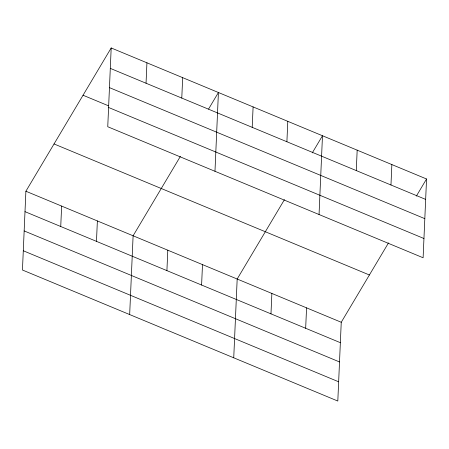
<?xml version="1.0" encoding="UTF-8"?>
<svg xmlns="http://www.w3.org/2000/svg" width="449" height="449" viewBox="0 0 449 449"><rect width="100%" height="100%" fill="white"/><g stroke="black" fill="none" stroke-linecap="round" stroke-linejoin="round"><path stroke-width="0.67" d="M111.189 47.953L107.754 126.736L423.11 257.765L426.55 178.983L111.189 47.953L25.89 191.235L22.45 270.017L337.811 401.047L341.246 322.264L388.497 242.898M60.738 226.509L61.631 206.085M96.479 241.36L97.371 220.936M129.671 314.569L133.112 235.781L180.363 156.42M146.043 83.228L146.93 62.804M166.91 270.624L167.803 250.194M181.783 98.078L182.67 77.655M201.601 285.036L202.488 264.607M214.976 171.288L218.416 92.5L208.561 109.051M233.738 357.808L237.179 279.02L284.43 199.659M252.209 127.342L253.101 106.918M270.977 313.862L271.87 293.438M286.9 141.755L287.792 121.331M305.668 328.275L306.56 307.851M319.043 214.527L322.483 135.744L312.279 152.879M356.281 170.581L357.174 150.157M390.967 184.994L391.859 164.57M416.346 196.123L426.55 178.983M110.302 68.377L425.658 199.407M109.461 87.639L424.816 218.663M83.043 95.233L108.574 105.841M108.591 107.479L423.951 238.509M54.037 143.949L369.398 274.979M25.89 191.235L341.246 322.264M24.998 211.659L340.359 342.688M24.156 230.921L339.517 361.945M23.292 250.761L338.647 381.79"/></g></svg>
